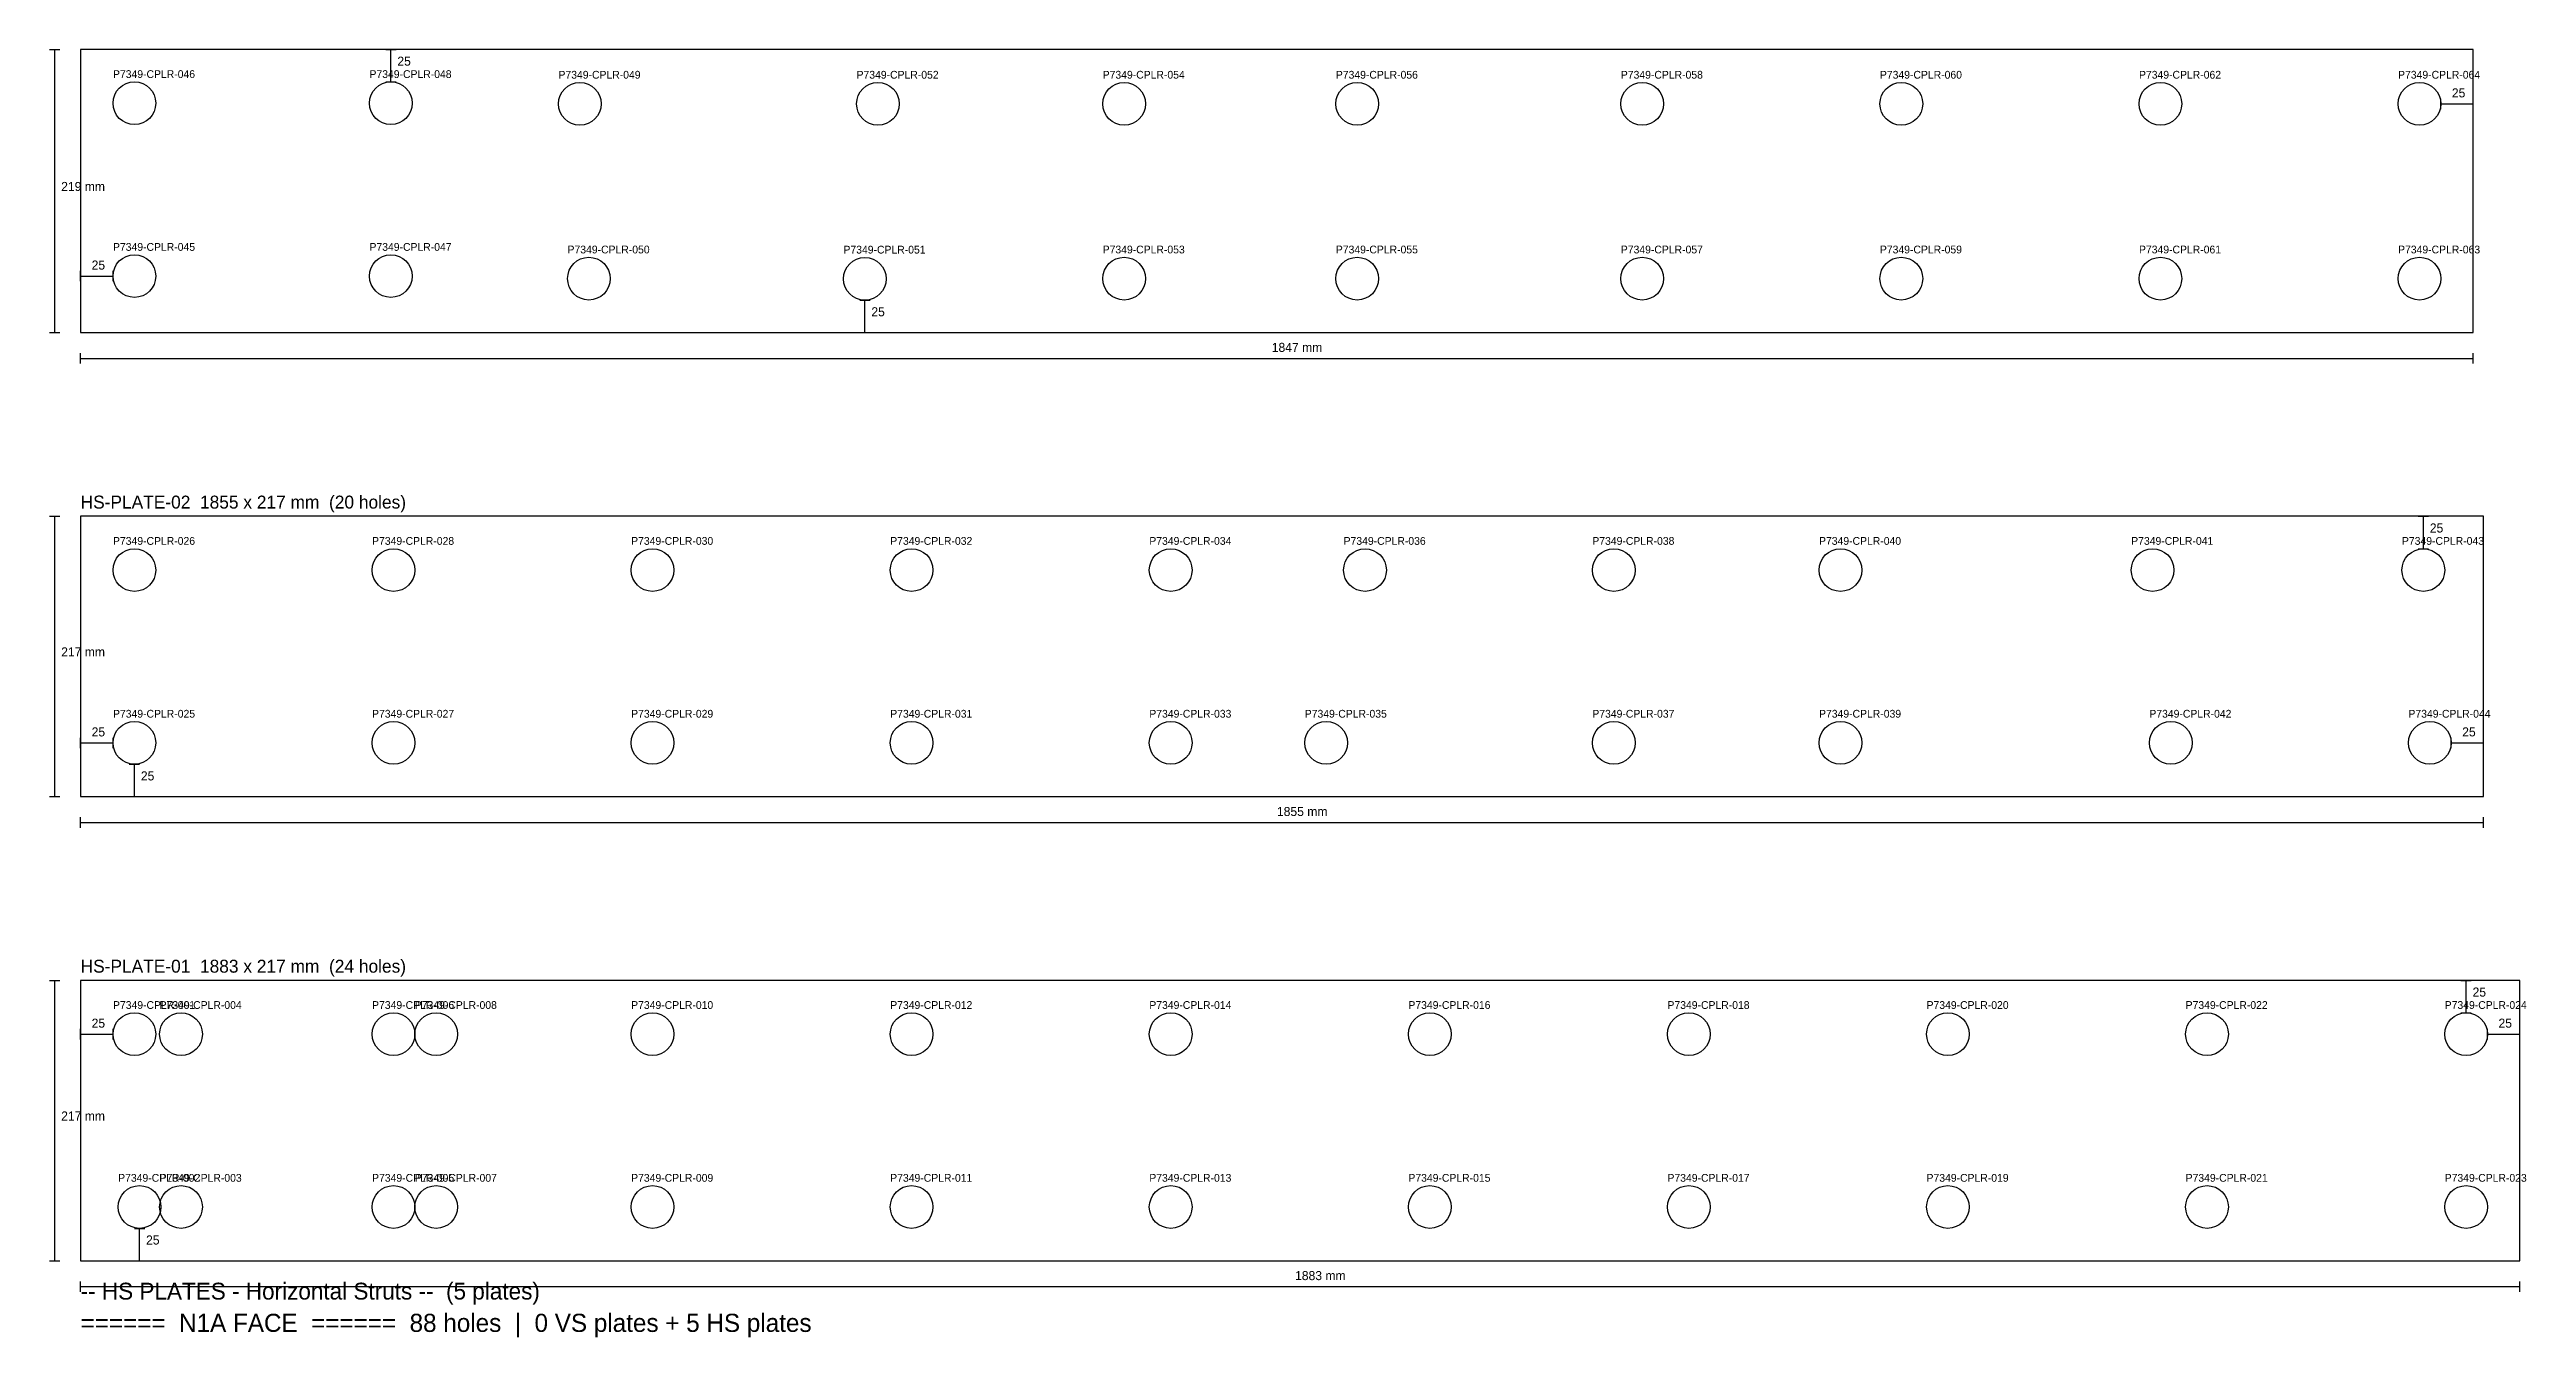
# Model space of a CAD drawing. Extents: x 56 to 1978, y 61 to 5964.
# Drawn here: x 56 to 1968, y 61 to 1056 of the extents above; entities that cross this region are included whole.
import ezdxf

# ---------------------------------------------------------------- set-up
doc = ezdxf.new("R2010")
doc.units = 0

msp = doc.modelspace()

# ---------------------------------------------------------------- linework, layer by layer
at = {"layer": 'DIMS'}
for p, q in [((56, 1055.6), (64, 1055.6)), ((60, 837), (60, 1055.6)), ((315.5, 1055.6), (323.5, 1055.6)), ((319.5, 1030.6), (319.5, 1055.6)), ((315.5, 1030.6), (323.5, 1030.6)), ((1902, 1009.6), (1902, 1017.6)), ((1902, 1013.6), (1927, 1013.6)), ((1927, 1009.6), (1927, 1017.6)), ((80, 876.6), (80, 884.6)), ((80, 880.6), (105, 880.6)), ((105, 876.6), (105, 884.6)), ((681.4, 862), (689.4, 862)), ((685.4, 837), (685.4, 862)), ((56, 837), (64, 837)), ((681.4, 837), (689.4, 837)), ((80, 813), (80, 821)), ((80, 817), (1927, 817)), ((1927, 813), (1927, 821)), ((56, 695), (64, 695)), ((60, 478.5), (60, 695)), ((1884.5, 695), (1892.5, 695)), ((1888.5, 670), (1888.5, 695)), ((1884.5, 670), (1892.5, 670)), ((80, 516), (80, 524)), ((80, 520), (105, 520)), ((105, 516), (105, 524)), ((1910, 516), (1910, 524)), ((1910, 520), (1935, 520)), ((1935, 516), (1935, 524)), ((117.5, 503.5), (125.5, 503.5)), ((121.5, 478.5), (121.5, 503.5)), ((56, 478.5), (64, 478.5)), ((117.5, 478.5), (125.5, 478.5)), ((80, 454.5), (80, 462.5)), ((1935, 454.5), (1935, 462.5)), ((80, 458.5), (1935, 458.5)), ((56, 336.5), (64, 336.5)), ((60, 120), (60, 336.5)), ((1917.5, 336.5), (1925.5, 336.5)), ((1921.5, 311.5), (1921.5, 336.5)), ((1917.5, 311.5), (1925.5, 311.5)), ((80, 291), (80, 299)), ((80, 295), (105, 295)), ((105, 291), (105, 299)), ((1938, 291), (1938, 299)), ((1938, 295), (1963, 295)), ((1963, 291), (1963, 299)), ((121.5, 145), (129.5, 145)), ((125.5, 120), (125.5, 145)), ((56, 120), (64, 120)), ((121.5, 120), (129.5, 120)), ((80, 96), (80, 104)), ((80, 100), (1963, 100)), ((1963, 96), (1963, 104))]:
    msp.add_line(p, q, dxfattribs=at)
at = {"layer": 'HOLES'}
for centre in [(121.5, 1014.1), (319.5, 1014.1), (465.4, 1013.6), (695.5, 1013.6), (885.5, 1013.6), (1065.5, 1013.6), (1285.5, 1013.6), (1485.5, 1013.6), (1685.5, 1013.6), (1885.5, 1013.6), (121.5, 880.6), (319.5, 880.6), (472.4, 878.6), (685.4, 878.5), (885.5, 878.6), (1065.5, 878.6), (1285.5, 878.6), (1485.5, 878.6), (1685.5, 878.6), (1885.5, 878.6), (121.5, 653.5), (321.5, 653.5), (521.5, 653.5), (721.5, 653.5), (921.5, 653.5), (1071.5, 653.5), (1263.5, 653.5), (1438.5, 653.5), (1679.5, 653.5), (1888.5, 653.5), (121.5, 520), (321.5, 520), (521.5, 520), (721.5, 520), (921.5, 520), (1041.5, 520), (1263.5, 520), (1438.5, 520), (1693.5, 520), (1893.5, 520), (121.5, 295), (157.5, 295), (321.5, 295), (354.5, 295), (521.5, 295), (721.5, 295), (921.5, 295), (1121.5, 295), (1321.5, 295), (1521.5, 295), (1721.5, 295), (1921.5, 295), (125.5, 161.5), (157.5, 161.5), (321.5, 161.5), (354.5, 161.5), (521.5, 161.5), (721.5, 161.5), (921.5, 161.5), (1121.5, 161.5), (1321.5, 161.5), (1521.5, 161.5), (1721.5, 161.5), (1921.5, 161.5)]:
    msp.add_circle(centre, 16.5, dxfattribs=at)
at = {"layer": 'PLATE_OUTLINE'}
for p, q in [((1927, 1055.6), (80, 1055.6)), ((80, 1055.6), (80, 837)), ((1927, 837), (1927, 1055.6)), ((80, 837), (1927, 837)), ((1935, 695), (80, 695)), ((80, 695), (80, 478.5)), ((1935, 478.5), (1935, 695)), ((80, 478.5), (1935, 478.5)), ((1963, 336.5), (80, 336.5)), ((80, 336.5), (80, 120)), ((1963, 120), (1963, 336.5)), ((80, 120), (1963, 120))]:
    msp.add_line(p, q, dxfattribs=at)

# ---------------------------------------------------------------- texts
at = {"layer": 'DIMS'}
for s, p in [('25', (324.5, 1043.1)), ('25', (1910.5, 1018.6)), ('219 mm', (65, 946.3)), ('25', (88.5, 885.6)), ('25', (690.4, 849.5)), ('1847 mm', (999.5, 822)), ('25', (1893.5, 682.5)), ('217 mm', (65, 586.8)), ('25', (88.5, 525)), ('25', (1918.5, 525)), ('25', (126.5, 491)), ('1855 mm', (1003.5, 463.5)), ('25', (1926.5, 324)), ('25', (88.5, 300)), ('25', (1946.5, 300)), ('217 mm', (65, 228.3)), ('25', (130.5, 132.5)), ('1883 mm', (1017.5, 105))]:
    msp.add_text(s, height=7, dxfattribs=at).set_placement(p)
at = {"layer": 'TEXT'}
for s, height, p in [('P7349-CPLR-046', 6, (105, 1033.6)), ('P7349-CPLR-048', 6, (303, 1033.6)), ('P7349-CPLR-049', 6, (448.9, 1033.1)), ('P7349-CPLR-052', 6, (679, 1033.1)), ('P7349-CPLR-054', 6, (869, 1033.1)), ('P7349-CPLR-056', 6, (1049, 1033.1)), ('P7349-CPLR-058', 6, (1269, 1033.1)), ('P7349-CPLR-060', 6, (1469, 1033.1)), ('P7349-CPLR-062', 6, (1669, 1033.1)), ('P7349-CPLR-064', 6, (1869, 1033.1)), ('P7349-CPLR-045', 6, (105, 900.1)), ('P7349-CPLR-047', 6, (303, 900.1)), ('P7349-CPLR-050', 6, (455.9, 898.1)), ('P7349-CPLR-051', 6, (668.9, 898)), ('P7349-CPLR-053', 6, (869, 898.1)), ('P7349-CPLR-055', 6, (1049, 898.1)), ('P7349-CPLR-057', 6, (1269, 898.1)), ('P7349-CPLR-059', 6, (1469, 898.1)), ('P7349-CPLR-061', 6, (1669, 898.1)), ('P7349-CPLR-063', 6, (1869, 898.1)), ('HS-PLATE-02  1855 x 217 mm  (20 holes)', 10, (80, 701)), ('P7349-CPLR-026', 6, (105, 673)), ('P7349-CPLR-028', 6, (305, 673)), ('P7349-CPLR-030', 6, (505, 673)), ('P7349-CPLR-032', 6, (705, 673)), ('P7349-CPLR-034', 6, (905, 673)), ('P7349-CPLR-036', 6, (1055, 673)), ('P7349-CPLR-038', 6, (1247, 673)), ('P7349-CPLR-040', 6, (1422, 673)), ('P7349-CPLR-041', 6, (1663, 673)), ('P7349-CPLR-043', 6, (1872, 673)), ('P7349-CPLR-025', 6, (105, 539.5)), ('P7349-CPLR-027', 6, (305, 539.5)), ('P7349-CPLR-029', 6, (505, 539.5)), ('P7349-CPLR-031', 6, (705, 539.5)), ('P7349-CPLR-033', 6, (905, 539.5)), ('P7349-CPLR-035', 6, (1025, 539.5)), ('P7349-CPLR-037', 6, (1247, 539.5)), ('P7349-CPLR-039', 6, (1422, 539.5)), ('P7349-CPLR-042', 6, (1677, 539.5)), ('P7349-CPLR-044', 6, (1877, 539.5)), ('HS-PLATE-01  1883 x 217 mm  (24 holes)', 10, (80, 342.5)), ('P7349-CPLR-001', 6, (105, 314.5)), ('P7349-CPLR-004', 6, (141, 314.5)), ('P7349-CPLR-006', 6, (305, 314.5)), ('P7349-CPLR-008', 6, (338, 314.5)), ('P7349-CPLR-010', 6, (505, 314.5)), ('P7349-CPLR-012', 6, (705, 314.5)), ('P7349-CPLR-014', 6, (905, 314.5)), ('P7349-CPLR-016', 6, (1105, 314.5)), ('P7349-CPLR-018', 6, (1305, 314.5)), ('P7349-CPLR-020', 6, (1505, 314.5)), ('P7349-CPLR-022', 6, (1705, 314.5)), ('P7349-CPLR-024', 6, (1905, 314.5)), ('P7349-CPLR-002', 6, (109, 181)), ('P7349-CPLR-003', 6, (141, 181)), ('P7349-CPLR-005', 6, (305, 181)), ('P7349-CPLR-007', 6, (338, 181)), ('P7349-CPLR-009', 6, (505, 181)), ('P7349-CPLR-011', 6, (705, 181)), ('P7349-CPLR-013', 6, (905, 181)), ('P7349-CPLR-015', 6, (1105, 181)), ('P7349-CPLR-017', 6, (1305, 181)), ('P7349-CPLR-019', 6, (1505, 181)), ('P7349-CPLR-021', 6, (1705, 181)), ('P7349-CPLR-023', 6, (1905, 181)), ('-- HS PLATES - Horizontal Struts --  (5 plates)', 13, (80, 90)), ('======  N1A FACE  ======  88 holes  |  0 VS plates + 5 HS plates', 14, (80, 65))]:
    msp.add_text(s, height=height, dxfattribs=at).set_placement(p)

doc.saveas('drawing.dxf')
